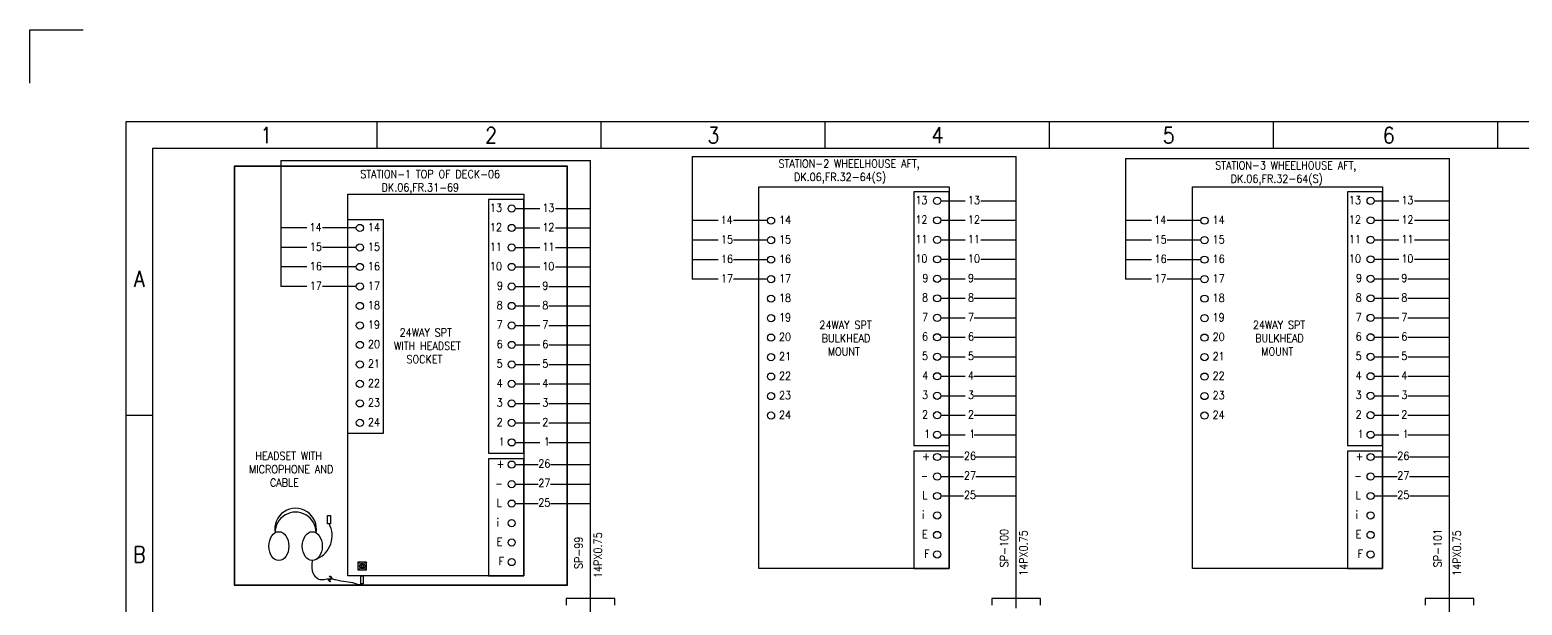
# Model space of a CAD drawing. Header units: inches. Extents: x 36 to 5114, y 9 to 306.
# Drawn here: x 3296.8 to 3576.5, y 198.3 to 306.1 of the extents above; entities that cross this region are included whole.
import ezdxf
from ezdxf.enums import TextEntityAlignment as Align

# ---------------------------------------------------------------- set-up
doc = ezdxf.new("R2010")
doc.units = ezdxf.units.IN
doc.header["$MEASUREMENT"] = 0
doc.layers.get('DEFPOINTS').update_dxf_attribs({"color": 251})
doc.layers.add('Border', color=6, linetype='Continuous')
doc.layers.add('TITLE', color=7, linetype='Continuous')
doc.layers.add('CON-050', color=3, linetype='Continuous', lineweight=50)
doc.styles.add('ROMANS', font='simplex.shx', dxfattribs={"width": 0.88})

# ---------------------------------------------------------------- blocks, each defined once
blk = doc.blocks.new('A3_BORDER')
at = {"linetype": 'Continuous'}
for p, q in [((173, 264.65), (173, 259.65)), ((215, 264.65), (215, 259.65)), ((257, 264.65), (257, 259.65)), ((5, 209.65), (0, 209.65))]:
    blk.add_line(p, q, dxfattribs=at)
at = {"layer": 'Border', "color": 7}
blk.add_lwpolyline([(0, 2.15), (384, 2.15), (384, 264.65), (0, 264.65)], close=True, dxfattribs=at)
at = {"layer": 'Border', "color": 6}
blk.add_lwpolyline([(5, 7.15), (379, 7.15), (379, 259.65), (5, 259.65)], close=True, dxfattribs=at)
at = {"layer": 'DEFPOINTS', "color": 5}
blk.add_lwpolyline([(-18, 271.9), (-18, 281.9), (-8, 281.9)], dxfattribs=at)
at = {"layer": 'TITLE', "color": 7}
for p, q in [((47, 264.65), (47, 259.75)), ((89, 264.65), (89, 259.75)), ((131, 264.65), (131, 259.75))]:
    blk.add_line(p, q, dxfattribs=at)
at = {"layer": 'TITLE', "color": 7, "style": 'ROMANS', "width": 0.88}
for s, p in [('1', (25.15, 260.65)), ('2', (67.3, 260.65)), ('3', (108.96, 260.65)), ('4', (150.96, 260.65)), ('5', (194.28, 260.65)), ('6', (235.51, 260.65))]:
    blk.add_text(s, height=3, dxfattribs=at).set_placement(p)
for s, p in [('A', (2.52, 235.26)), ('B', (2.52, 183.63))]:
    blk.add_text(s, height=3, dxfattribs=at).set_placement(p, align=Align.MIDDLE_CENTER)
blk = doc.blocks.new('*U32')
blk.add_circle((0, 0), 0.0728)
blk = doc.blocks.new('*U31')
at = {"color": 0, "linetype": 'ByBlock', "lineweight": -2}
for p, rotation in [((784.95, 158.66), 59.99999999999999), ((784.95, 158.39), 120), ((785.18, 158.25), 180), ((785.42, 158.66), 300.0000000000001), ((785.42, 158.39), 240)]:
    blk.add_blockref('*U32', p, dxfattribs=dict(at, rotation=rotation))
blk.add_blockref('*U32', (785.18, 158.8), dxfattribs=at)

msp = doc.modelspace()

# ---------------------------------------------------------------- hatches: boundary and pattern name
h = msp.add_hatch(color=256)
h.dxf.hatch_style = 1
h.paths.add_polyline_path([(3397.55, 280.56), (3335.12, 280.56), (3335.12, 202.07), (3397.55, 202.07)])
h.paths.add_polyline_path([(3397.52, 280.52), (3397.52, 202.11), (3335.15, 202.11), (3335.15, 280.52)], flags=16)

# ---------------------------------------------------------------- linework, layer by layer
for p, q in [((3343.88, 281.6), (3343.88, 258.03)), ((3343.88, 281.6), (3401.9, 281.6)), ((3420.93, 282.36), (3420.93, 259.39)), ((3420.93, 282.36), (3481.64, 282.36)), ((3481.64, 197.76), (3481.64, 282.36)), ((3502.16, 282.02), (3502.16, 259.39)), ((3502.16, 282.02), (3562.86, 282.02)), ((3562.86, 197.05), (3562.86, 282.02))]:
    msp.add_line(p, q)
for points in [[(3397.55, 280.56), (3335.12, 280.56), (3335.12, 202.07), (3397.55, 202.07)], [(3397.52, 280.52), (3335.15, 280.52), (3335.15, 202.11), (3397.52, 202.11)], [(3356.41, 275.32), (3389.37, 275.32), (3389.37, 203.79), (3356.41, 203.79)], [(3389.37, 274.33), (3382.75, 274.33), (3382.75, 226.82), (3389.37, 226.82)], [(3433.46, 276.69), (3469.11, 276.69), (3469.11, 205.22), (3433.46, 205.22)], [(3469.11, 275.72), (3462.49, 275.72), (3462.49, 228.25), (3469.11, 228.25)], [(3514.69, 276.69), (3550.33, 276.69), (3550.33, 205.22), (3514.69, 205.22)], [(3550.33, 275.72), (3543.72, 275.72), (3543.72, 228.25), (3550.33, 228.25)], [(3356.41, 270.57), (3363.03, 270.57), (3363.03, 230.51), (3356.41, 230.51)], [(3469.11, 227.17), (3462.49, 227.17), (3462.49, 205.22), (3469.11, 205.22)], [(3550.33, 227.17), (3543.72, 227.17), (3543.72, 205.22), (3550.33, 205.22)], [(3389.37, 225.74), (3382.75, 225.74), (3382.75, 203.79), (3389.37, 203.79)], [(3352.63, 215.15), (3353.18, 215.15), (3353.18, 213.59), (3352.63, 213.59)], [(3358.38, 206.42), (3359.88, 206.42), (3359.88, 204.88), (3358.38, 204.88)], [(3358.84, 203.79), (3359.27, 203.79), (3359.27, 202.32), (3358.84, 202.32)]]:
    msp.add_lwpolyline(points, close=True)
for points in [[(3406.45, 198.33), (3406.45, 199.59), (3397.35, 199.59), (3397.35, 198.33)], [(3486.19, 198.33), (3486.19, 199.59), (3477.09, 199.59), (3477.09, 198.33)], [(3567.41, 198.33), (3567.41, 199.59), (3558.31, 199.59), (3558.31, 198.33)]]:
    msp.add_lwpolyline(points)
for centre, radius in [((3466.85, 274.06), 0.671), ((3548.07, 274.06), 0.671), ((3387.11, 272.63), 0.671), ((3358.67, 268.98), 0.671), ((3387.11, 268.98), 0.671), ((3435.72, 270.35), 0.671), ((3466.85, 270.41), 0.671), ((3516.95, 270.35), 0.671), ((3548.07, 270.41), 0.671), ((3358.67, 265.33), 0.671), ((3387.11, 265.33), 0.671), ((3435.72, 266.7), 0.671), ((3466.85, 266.76), 0.671), ((3516.95, 266.7), 0.671), ((3548.07, 266.76), 0.671), ((3435.72, 263.04), 0.671), ((3466.85, 263.11), 0.671), ((3516.95, 263.04), 0.671), ((3548.07, 263.11), 0.671), ((3358.67, 261.68), 0.671), ((3387.11, 261.68), 0.671), ((3466.85, 259.46), 0.671), ((3548.07, 259.46), 0.671), ((3358.67, 258.03), 0.671), ((3387.11, 258.03), 0.671), ((3435.72, 259.39), 0.671), ((3516.95, 259.39), 0.671), ((3358.67, 254.37), 0.671), ((3387.11, 254.37), 0.671), ((3435.72, 255.74), 0.671), ((3466.85, 255.8), 0.671), ((3516.95, 255.74), 0.671), ((3548.07, 255.8), 0.671), ((3435.72, 252.09), 0.671), ((3466.85, 252.15), 0.671), ((3516.95, 252.09), 0.671), ((3548.07, 252.15), 0.671), ((3358.67, 250.72), 0.671), ((3387.11, 250.72), 0.671), ((3435.72, 248.44), 0.671), ((3466.85, 248.5), 0.671), ((3516.95, 248.44), 0.671), ((3548.07, 248.5), 0.671), ((3358.67, 247.07), 0.671), ((3387.11, 247.07), 0.671), ((3358.67, 243.42), 0.671), ((3387.11, 243.42), 0.671), ((3435.72, 244.79), 0.671), ((3466.85, 244.85), 0.671), ((3516.95, 244.79), 0.671), ((3548.07, 244.85), 0.671), ((3435.72, 241.14), 0.671), ((3466.85, 241.2), 0.671), ((3516.95, 241.14), 0.671), ((3548.07, 241.2), 0.671), ((3358.67, 239.77), 0.671), ((3387.11, 239.77), 0.671), ((3435.72, 237.49), 0.671), ((3466.85, 237.55), 0.671), ((3516.95, 237.49), 0.671), ((3548.07, 237.55), 0.671), ((3358.67, 236.12), 0.671), ((3387.11, 236.12), 0.671), ((3358.67, 232.47), 0.671), ((3387.11, 232.47), 0.671), ((3435.72, 233.84), 0.671), ((3466.85, 233.9), 0.671), ((3516.95, 233.84), 0.671), ((3548.07, 233.9), 0.671), ((3387.11, 228.82), 0.671), ((3466.85, 230.25), 0.671), ((3548.07, 230.25), 0.671), ((3466.85, 226.08), 0.671), ((3548.07, 226.08), 0.671), ((3387.11, 224.65), 0.671), ((3387.11, 221), 0.671), ((3466.85, 222.43), 0.671), ((3548.07, 222.43), 0.671), ((3466.85, 218.78), 0.671), ((3548.07, 218.78), 0.671), ((3387.11, 217.35), 0.671), ((3466.85, 215.13), 0.671), ((3548.07, 215.13), 0.671), ((3387.11, 213.7), 0.671), ((3387.11, 210.05), 0.671), ((3466.85, 211.48), 0.671), ((3548.07, 211.48), 0.671), ((3387.11, 206.4), 0.671), ((3466.85, 207.83), 0.671), ((3548.07, 207.83), 0.671), ((3358.5, 206.3), 0.12), ((3358.5, 205), 0.12), ((3359.13, 205.65), 0.516), ((3359.77, 206.3), 0.12), ((3359.77, 205), 0.12)]:
    msp.add_circle(centre, radius)
for centre, radius, start, end in [((3346.62, 212.58), 3.9, 349.8171, 190.1829), ((3346.62, 211.91), 3.84, 359.5798, 180.4202), ((3348.74, 211.35), 4.74, 293.9795, 28.2344)]:
    msp.add_arc(centre, radius, start, end)
for centre in [(3343.49, 209.38), (3349.75, 209.38)]:
    msp.add_ellipse(centre, major_axis=(0, 2.71), ratio=0.6875)
for points, knots in [([(3349.75, 206.68), (3349.48, 204.45), (3350.01, 203.84), (3351.41, 202.91), (3352.36, 203.3), (3353.19, 203.28)], [0, 0, 0, 0, 4.162872, 4.376917, 6.907654, 6.907654, 6.907654, 6.907654]), ([(3353.38, 203.27), (3353.63, 203.25), (3355.29, 202.72), (3357.29, 202.81), (3358.61, 202.01), (3359.06, 202.32)], [7.096761, 7.096761, 7.096761, 7.096761, 7.865668, 12.198871, 14.446895, 14.446895, 14.446895, 14.446895])]:
    msp.add_open_spline(points, degree=3, knots=knots)
for points in [[(3353.03, 202.69), (3352.82, 203.12), (3353.24, 203.32), (3353.01, 203.79)], [(3353.2, 202.67), (3352.99, 203.1), (3353.41, 203.29), (3353.18, 203.77)]]:
    msp.add_spline(points, degree=3)
at = {"layer": 'CON-050', "color": 0, "lineweight": 25}
msp.add_line((3401.9, 196.24), (3401.9, 281.6), dxfattribs=at)
at = {"layer": 'CON-050', "color": 0, "lineweight": 25, "ltscale": 0.1}
for p, q in [((3467.52, 274.06), (3472.11, 274.06)), ((3475.05, 274.06), (3481.64, 274.06)), ((3548.74, 274.06), (3553.34, 274.06)), ((3556.28, 274.06), (3562.86, 274.06)), ((3387.78, 272.63), (3392.37, 272.63)), ((3395.31, 272.63), (3401.9, 272.63)), ((3348.73, 268.98), (3343.88, 268.98)), ((3358, 268.98), (3351.66, 268.98)), ((3387.78, 268.98), (3392.37, 268.98)), ((3395.31, 268.98), (3401.9, 268.98)), ((3425.78, 270.35), (3420.93, 270.35)), ((3435.05, 270.35), (3428.71, 270.35)), ((3467.52, 270.41), (3472.11, 270.41)), ((3475.05, 270.41), (3481.64, 270.41)), ((3507.01, 270.35), (3502.16, 270.35)), ((3516.28, 270.35), (3509.94, 270.35)), ((3548.74, 270.41), (3553.34, 270.41)), ((3556.28, 270.41), (3562.86, 270.41)), ((3425.78, 266.7), (3420.93, 266.7)), ((3435.05, 266.7), (3428.71, 266.7)), ((3467.52, 266.76), (3472.11, 266.76)), ((3475.05, 266.76), (3481.64, 266.76)), ((3507.01, 266.7), (3502.16, 266.7)), ((3516.28, 266.7), (3509.94, 266.7)), ((3548.74, 266.76), (3553.34, 266.76)), ((3556.28, 266.76), (3562.86, 266.76)), ((3348.73, 265.33), (3343.88, 265.33)), ((3358, 265.33), (3351.66, 265.33)), ((3387.78, 265.33), (3392.37, 265.33)), ((3395.31, 265.33), (3401.9, 265.33)), ((3425.78, 263.04), (3420.93, 263.04)), ((3435.05, 263.04), (3428.71, 263.04)), ((3467.52, 263.11), (3472.11, 263.11)), ((3475.05, 263.11), (3481.64, 263.11)), ((3507.01, 263.04), (3502.16, 263.04)), ((3516.28, 263.04), (3509.94, 263.04)), ((3548.74, 263.11), (3553.34, 263.11)), ((3556.28, 263.11), (3562.86, 263.11)), ((3348.73, 261.68), (3343.88, 261.68)), ((3358, 261.68), (3351.66, 261.68)), ((3387.78, 261.68), (3392.37, 261.68)), ((3395.31, 261.68), (3401.9, 261.68)), ((3348.73, 258.03), (3343.88, 258.03)), ((3358, 258.03), (3351.66, 258.03)), ((3387.78, 258.03), (3392.37, 258.03)), ((3394.07, 258.03), (3401.9, 258.03)), ((3425.78, 259.39), (3420.93, 259.39)), ((3435.05, 259.39), (3428.71, 259.39)), ((3467.52, 259.46), (3472.11, 259.46)), ((3473.81, 259.46), (3481.64, 259.46)), ((3507.01, 259.39), (3502.16, 259.39)), ((3516.28, 259.39), (3509.94, 259.39)), ((3548.74, 259.46), (3553.34, 259.46)), ((3555.04, 259.46), (3562.86, 259.46)), ((3467.52, 255.8), (3472.11, 255.8)), ((3473.81, 255.8), (3481.64, 255.8)), ((3548.74, 255.8), (3553.34, 255.8)), ((3555.04, 255.8), (3562.86, 255.8)), ((3387.78, 254.37), (3392.37, 254.37)), ((3394.07, 254.37), (3401.9, 254.37)), ((3467.52, 252.15), (3472.11, 252.15)), ((3473.81, 252.15), (3481.64, 252.15)), ((3548.74, 252.15), (3553.34, 252.15)), ((3555.04, 252.15), (3562.86, 252.15)), ((3387.78, 250.72), (3392.37, 250.72)), ((3394.07, 250.72), (3401.9, 250.72)), ((3387.78, 247.07), (3392.37, 247.07)), ((3394.07, 247.07), (3401.9, 247.07)), ((3467.52, 248.5), (3472.11, 248.5)), ((3473.81, 248.5), (3481.64, 248.5)), ((3548.74, 248.5), (3553.34, 248.5)), ((3555.04, 248.5), (3562.86, 248.5)), ((3387.78, 243.42), (3392.37, 243.42)), ((3394.07, 243.42), (3401.9, 243.42)), ((3467.52, 244.85), (3472.11, 244.85)), ((3473.81, 244.85), (3481.64, 244.85)), ((3548.74, 244.85), (3553.34, 244.85)), ((3555.04, 244.85), (3562.86, 244.85)), ((3467.52, 241.2), (3472.11, 241.2)), ((3473.81, 241.2), (3481.64, 241.2)), ((3548.74, 241.2), (3553.34, 241.2)), ((3555.04, 241.2), (3562.86, 241.2)), ((3387.78, 239.77), (3392.37, 239.77)), ((3394.07, 239.77), (3401.9, 239.77)), ((3387.78, 236.12), (3392.37, 236.12)), ((3394.07, 236.12), (3401.9, 236.12)), ((3467.52, 237.55), (3472.11, 237.55)), ((3473.81, 237.55), (3481.64, 237.55)), ((3548.74, 237.55), (3553.34, 237.55)), ((3555.04, 237.55), (3562.86, 237.55)), ((3387.78, 232.47), (3392.37, 232.47)), ((3394.07, 232.47), (3401.9, 232.47)), ((3467.52, 233.9), (3472.11, 233.9)), ((3473.81, 233.9), (3481.64, 233.9)), ((3548.74, 233.9), (3553.34, 233.9)), ((3555.04, 233.9), (3562.86, 233.9)), ((3467.52, 230.25), (3472.11, 230.25)), ((3473.81, 230.25), (3481.64, 230.25)), ((3548.74, 230.25), (3553.34, 230.25)), ((3555.04, 230.25), (3562.86, 230.25)), ((3387.78, 228.82), (3392.37, 228.82)), ((3394.07, 228.82), (3401.9, 228.82)), ((3387.78, 224.65), (3392.07, 224.65)), ((3394.38, 224.65), (3401.9, 224.65)), ((3467.52, 226.08), (3471.81, 226.08)), ((3474.12, 226.08), (3481.64, 226.08)), ((3548.74, 226.08), (3553.04, 226.08)), ((3555.35, 226.08), (3562.86, 226.08)), ((3387.78, 221), (3392.07, 221)), ((3394.38, 221), (3401.9, 221)), ((3467.52, 222.43), (3471.81, 222.43)), ((3474.12, 222.43), (3481.64, 222.43)), ((3548.74, 222.43), (3553.04, 222.43)), ((3555.35, 222.43), (3562.86, 222.43)), ((3467.52, 218.78), (3471.81, 218.78)), ((3474.12, 218.78), (3481.64, 218.78)), ((3548.74, 218.78), (3553.04, 218.78)), ((3555.35, 218.78), (3562.86, 218.78)), ((3387.78, 217.35), (3392.07, 217.35)), ((3394.38, 217.35), (3401.9, 217.35))]:
    msp.add_line(p, q, dxfattribs=at)

# ---------------------------------------------------------------- block references
at = {"linetype": 'Continuous'}
msp.add_blockref('A3_BORDER', (3314.83, 24.19), dxfattribs=at)
msp.add_blockref('*U31', (2573.95, 47.13))

# ---------------------------------------------------------------- texts
at = {"layer": 'CON-050', "color": 0, "lineweight": 25, "char_height": 1.5, "attachment_point": 1, "style": 'ROMANS'}
for s, width, insert in [('{\\Fromans|c0; STATION-1 TOP OF DECK-06\\P{\\W4.74023; }DK.06,FR.31-69}', 29.8721, (3357.85, 279.82)), ('{\\Fromans|c0; STATION-2 WHEELHOUSE AFT,\\P{\\W3.71357; }DK.06,FR.32-64(S)}', 29.8093, (3436.21, 281.78)), ('{\\Fromans|c0; STATION-3 WHEELHOUSE AFT,\\P{\\W3.71357; }DK.06,FR.32-64(S)}', 29.8093, (3518.04, 281.45)), ('{\\Fromans|c0;13}', 2.3407, (3462.77, 274.95)), ('{\\Fromans|c0;13}', 1.0836, (3472.61, 274.95)), ('{\\Fromans|c0;13}', 2.3407, (3544, 274.95)), ('{\\Fromans|c0;13}', 1.0836, (3553.84, 274.95)), ('{\\Fromans|c0;13}', 2.3407, (3383.03, 273.52)), ('{\\Fromans|c0;13}', 1.0836, (3392.87, 273.52)), ('{\\Fromans|c0;12}', 2.3407, (3462.77, 271.3)), ('{\\Fromans|c0;12}', 1.0836, (3472.61, 271.3)), ('{\\Fromans|c0;12}', 2.3407, (3544, 271.3)), ('{\\Fromans|c0;12}', 1.0836, (3553.84, 271.3)), ('{\\Fromans|c0;14}', 1.0836, (3349.23, 269.87)), ('{\\Fromans|c0;14}', 2.3407, (3360.17, 269.87)), ('{\\Fromans|c0;12}', 2.3407, (3383.03, 269.87)), ('{\\Fromans|c0;12}', 1.0836, (3392.87, 269.87)), ('{\\Fromans|c0;14}', 1.0836, (3426.28, 271.24)), ('{\\Fromans|c0;14}', 2.3407, (3437.22, 271.24)), ('{\\Fromans|c0;14}', 1.0836, (3507.5, 271.24)), ('{\\Fromans|c0;14}', 2.3407, (3518.45, 271.24)), ('{\\Fromans|c0;15}', 1.5, (3349.29, 266.22)), ('{\\Fromans|c0;15}', 2.3407, (3360.17, 266.22)), ('{\\Fromans|c0;11}', 2.3407, (3383.03, 266.22)), ('{\\Fromans|c0;11}', 1.0836, (3392.87, 266.22)), ('{\\Fromans|c0;15}', 1.5, (3426.34, 267.59)), ('{\\Fromans|c0;15}', 2.3407, (3437.22, 267.59)), ('{\\Fromans|c0;11}', 2.3407, (3462.77, 267.65)), ('{\\Fromans|c0;11}', 1.0836, (3472.61, 267.65)), ('{\\Fromans|c0;15}', 1.5, (3507.57, 267.59)), ('{\\Fromans|c0;15}', 2.3407, (3518.45, 267.59)), ('{\\Fromans|c0;11}', 2.3407, (3544, 267.65)), ('{\\Fromans|c0;11}', 1.0836, (3553.84, 267.65)), ('{\\Fromans|c0;16}', 1.5, (3426.34, 263.94)), ('{\\Fromans|c0;16}', 2.3407, (3437.22, 263.94)), ('{\\Fromans|c0;10}', 2.3407, (3462.77, 264)), ('{\\Fromans|c0;10}', 1.0836, (3472.61, 264)), ('{\\Fromans|c0;16}', 1.5, (3507.57, 263.94)), ('{\\Fromans|c0;16}', 2.3407, (3518.45, 263.94)), ('{\\Fromans|c0;10}', 2.3407, (3544, 264)), ('{\\Fromans|c0;10}', 1.0836, (3553.84, 264)), ('{\\Fromans|c0;16}', 1.5, (3349.29, 262.57)), ('{\\Fromans|c0;16}', 2.3407, (3360.17, 262.57)), ('{\\Fromans|c0;10}', 2.3407, (3383.03, 262.57)), ('{\\Fromans|c0;10}', 1.0836, (3392.87, 262.57)), ('{\\Fromans|c0;17}', 1.5, (3426.34, 260.29)), ('{\\Fromans|c0;17}', 2.3407, (3437.22, 260.29)), ('{\\Fromans|c0;9}', 1.0207, (3464.09, 260.35)), ('{\\Fromans|c0;9}', 1.0836, (3472.61, 260.35)), ('{\\Fromans|c0;17}', 1.5, (3507.57, 260.29)), ('{\\Fromans|c0;17}', 2.3407, (3518.45, 260.29)), ('{\\Fromans|c0;9}', 1.0207, (3545.32, 260.35)), ('{\\Fromans|c0;9}', 1.0836, (3553.84, 260.35)), ('{\\Fromans|c0;17}', 1.5, (3349.29, 258.92)), ('{\\Fromans|c0;17}', 2.3407, (3360.17, 258.92)), ('{\\Fromans|c0;9}', 1.0207, (3384.35, 258.92)), ('{\\Fromans|c0;9}', 1.0836, (3392.87, 258.92)), ('{\\Fromans|c0;18}', 2.3407, (3360.17, 255.27)), ('{\\Fromans|c0;8}', 1.0836, (3384.29, 255.27)), ('{\\Fromans|c0;8}', 1.0836, (3392.87, 255.27)), ('{\\Fromans|c0;18}', 2.3407, (3437.22, 256.64)), ('{\\Fromans|c0;8}', 1.0836, (3464.03, 256.7)), ('{\\Fromans|c0;8}', 1.0836, (3472.61, 256.7)), ('{\\Fromans|c0;18}', 2.3407, (3518.45, 256.64)), ('{\\Fromans|c0;8}', 1.0836, (3545.26, 256.7)), ('{\\Fromans|c0;8}', 1.0836, (3553.84, 256.7)), ('{\\Fromans|c0;19}', 2.3407, (3437.22, 252.99)), ('{\\Fromans|c0;7}', 1.0836, (3464.03, 253.05)), ('{\\Fromans|c0;7}', 1.0836, (3472.61, 253.05)), ('{\\Fromans|c0;19}', 2.3407, (3518.45, 252.99)), ('{\\Fromans|c0;7}', 1.0836, (3545.26, 253.05)), ('{\\Fromans|c0;7}', 1.0836, (3553.84, 253.05)), ('{\\Fromans|c0;19}', 2.3407, (3360.17, 251.62)), ('{\\Fromans|c0;\\W2.6467; \\W0.88;24WAY SPT\\P{\\W1.62; }WITH HEADSET \\P{\\W3.88285; }SOCKET}', 18.8771, (3363.41, 250.14)), ('{\\Fromans|c0;7}', 1.0836, (3384.29, 251.62)), ('{\\Fromans|c0;7}', 1.0836, (3392.87, 251.62)), ('{\\Fromans|c0;20}', 2.3407, (3437.22, 249.34)), ('{\\Fromans|c0;\\W1.3057; \\W0.88;24WAY SPT\\P{\\W1.72476; }BULKHEAD \\P{\\W2.83523; }MOUNT}', 14.8543, (3443.44, 251.57)), ('{\\Fromans|c0;6}', 1.0836, (3464.03, 249.4)), ('{\\Fromans|c0;6}', 1.0836, (3472.61, 249.4)), ('{\\Fromans|c0;20}', 2.3407, (3518.45, 249.34)), ('{\\Fromans|c0;\\W1.3057; \\W0.88;24WAY SPT\\P{\\W1.72476; }BULKHEAD \\P{\\W2.83523; }MOUNT}', 14.8543, (3524.67, 251.57)), ('{\\Fromans|c0;6}', 1.0836, (3545.26, 249.4)), ('{\\Fromans|c0;6}', 1.0836, (3553.84, 249.4)), ('{\\Fromans|c0;20}', 2.3407, (3360.17, 247.97)), ('{\\Fromans|c0;6}', 1.0836, (3384.29, 247.97)), ('{\\Fromans|c0;6}', 1.0836, (3392.87, 247.97)), ('{\\Fromans|c0;21}', 2.3407, (3360.17, 244.32)), ('{\\Fromans|c0;5}', 1.0836, (3384.29, 244.32)), ('{\\Fromans|c0;5}', 1.0836, (3392.87, 244.32)), ('{\\Fromans|c0;21}', 2.3407, (3437.22, 245.69)), ('{\\Fromans|c0;5}', 1.0836, (3464.03, 245.75)), ('{\\Fromans|c0;5}', 1.0836, (3472.61, 245.75)), ('{\\Fromans|c0;21}', 2.3407, (3518.45, 245.69)), ('{\\Fromans|c0;5}', 1.0836, (3545.26, 245.75)), ('{\\Fromans|c0;5}', 1.0836, (3553.84, 245.75)), ('{\\Fromans|c0;22}', 2.3407, (3360.17, 240.67)), ('{\\Fromans|c0;4}', 1.1464, (3384.3, 240.67)), ('{\\Fromans|c0;4}', 1.0836, (3392.87, 240.67)), ('{\\Fromans|c0;22}', 2.3407, (3437.22, 242.04)), ('{\\Fromans|c0;4}', 1.1464, (3464.04, 242.1)), ('{\\Fromans|c0;4}', 1.0836, (3472.61, 242.1)), ('{\\Fromans|c0;22}', 2.3407, (3518.45, 242.04)), ('{\\Fromans|c0;4}', 1.1464, (3545.27, 242.1)), ('{\\Fromans|c0;4}', 1.0836, (3553.84, 242.1)), ('{\\Fromans|c0;23}', 2.3407, (3437.22, 238.39)), ('{\\Fromans|c0;3}', 1.0836, (3464.03, 238.45)), ('{\\Fromans|c0;3}', 1.0836, (3472.61, 238.45)), ('{\\Fromans|c0;23}', 2.3407, (3518.45, 238.39)), ('{\\Fromans|c0;3}', 1.0836, (3545.26, 238.45)), ('{\\Fromans|c0;3}', 1.0836, (3553.84, 238.45)), ('{\\Fromans|c0;23}', 2.3407, (3360.17, 237.02)), ('{\\Fromans|c0;3}', 1.0836, (3384.29, 237.02)), ('{\\Fromans|c0;3}', 1.0836, (3392.87, 237.02)), ('{\\Fromans|c0;24}', 2.3407, (3360.17, 233.37)), ('{\\Fromans|c0;2}', 1.0836, (3384.29, 233.37)), ('{\\Fromans|c0;2}', 1.0836, (3392.87, 233.37)), ('{\\Fromans|c0;24}', 2.3407, (3437.22, 234.73)), ('{\\Fromans|c0;2}', 1.0836, (3464.03, 234.8)), ('{\\Fromans|c0;2}', 1.0836, (3472.61, 234.8)), ('{\\Fromans|c0;24}', 2.3407, (3518.45, 234.73)), ('{\\Fromans|c0;2}', 1.0836, (3545.26, 234.8)), ('{\\Fromans|c0;2}', 1.0836, (3553.84, 234.8)), ('{\\Fromans|c0;1}', 0.7064, (3384.67, 229.72)), ('{\\Fromans|c0;1}', 0.7064, (3393.12, 229.72)), ('{\\Fromans|c0;1}', 0.7064, (3464.41, 231.15)), ('{\\Fromans|c0;1}', 0.7064, (3472.86, 231.15)), ('{\\Fromans|c0;1}', 0.7064, (3545.64, 231.15)), ('{\\Fromans|c0;1}', 0.7064, (3554.08, 231.15)), ('{\\Fromans|c0;\\W1.641; \\W0.88;HEADSET WITH\\P{\\W0.404761; }MICROPHONE AND \\P{\\W4.3019; }CABLE}', 18.6257, (3337.39, 227.03)), ('{\\Fromans|c0;+}', 1.3979, (3464.03, 226.98)), ('{\\Fromans|c0;26}', 1.9636, (3471.85, 227.04)), ('{\\Fromans|c0;+}', 1.3979, (3545.26, 226.98)), ('{\\Fromans|c0;26}', 1.9636, (3553.08, 227.04)), ('{\\Fromans|c0;+}', 1.3979, (3384.29, 225.55)), ('{\\Fromans|c0;26}', 1.9636, (3392.11, 225.61)), ('{\\Fromans|c0; _}', 1.3979, (3384.29, 222.65)), ('{\\Fromans|c0;27}', 1.9636, (3392.11, 221.96)), ('{\\Fromans|c0; _}', 1.3979, (3464.03, 224.08)), ('{\\Fromans|c0;27}', 1.9636, (3471.85, 223.39)), ('{\\Fromans|c0; _}', 1.3979, (3545.26, 224.08)), ('{\\Fromans|c0;27}', 1.9636, (3553.08, 223.39)), ('{\\Fromans|c0;L}', 1.1464, (3384.3, 218.25)), ('{\\Fromans|c0;25}', 1.9636, (3392.11, 218.31)), ('{\\Fromans|c0;L}', 1.1464, (3464.04, 219.68)), ('{\\Fromans|c0;25}', 1.9636, (3471.85, 219.74)), ('{\\Fromans|c0;L}', 1.1464, (3545.27, 219.68)), ('{\\Fromans|c0;25}', 1.9636, (3553.08, 219.74)), ('{\\Fromans|c0;i}', 0.3293, (3464.03, 216.02)), ('{\\Fromans|c0;i}', 0.3293, (3545.26, 216.02)), ('{\\Fromans|c0;i}', 0.3293, (3384.29, 214.59)), ('{\\Fromans|c0;E}', 1.5, (3384.29, 210.94)), ('{\\Fromans|c0;E}', 1.5, (3464.03, 212.37)), ('{\\Fromans|c0;E}', 1.5, (3545.26, 212.37)), ('{\\Fromans|c0;F}', 0.7064, (3384.67, 207.29)), ('{\\Fromans|c0;F}', 0.7064, (3464.41, 208.72)), ('{\\Fromans|c0;F}', 0.7064, (3545.64, 208.72))]:
    msp.add_mtext_dynamic_manual_height_columns(s, width=width, gutter_width=437.5, heights=[0], dxfattribs=dict(at, insert=insert))
at = {"layer": 'CON-050', "color": 0, "lineweight": 25, "char_height": 1.5, "attachment_point": 1, "rotation": 90, "style": 'ROMANS'}
for s, width, insert in [('SP-99', 8.0657, (3398.91, 205.1)), ('14PX0.75', 11.8371, (3402.52, 203.41)), ('SP-100', 9.8257, (3478.65, 205.42)), ('14PX0.75', 11.8371, (3482.26, 203.8)), ('SP-101', 9.8257, (3559.88, 205.42)), ('14PX0.75', 11.8371, (3563.49, 203.8))]:
    msp.add_mtext_dynamic_manual_height_columns(s, width=width, gutter_width=437.5, heights=[0], dxfattribs=dict(at, insert=insert))

doc.saveas('drawing.dxf')
